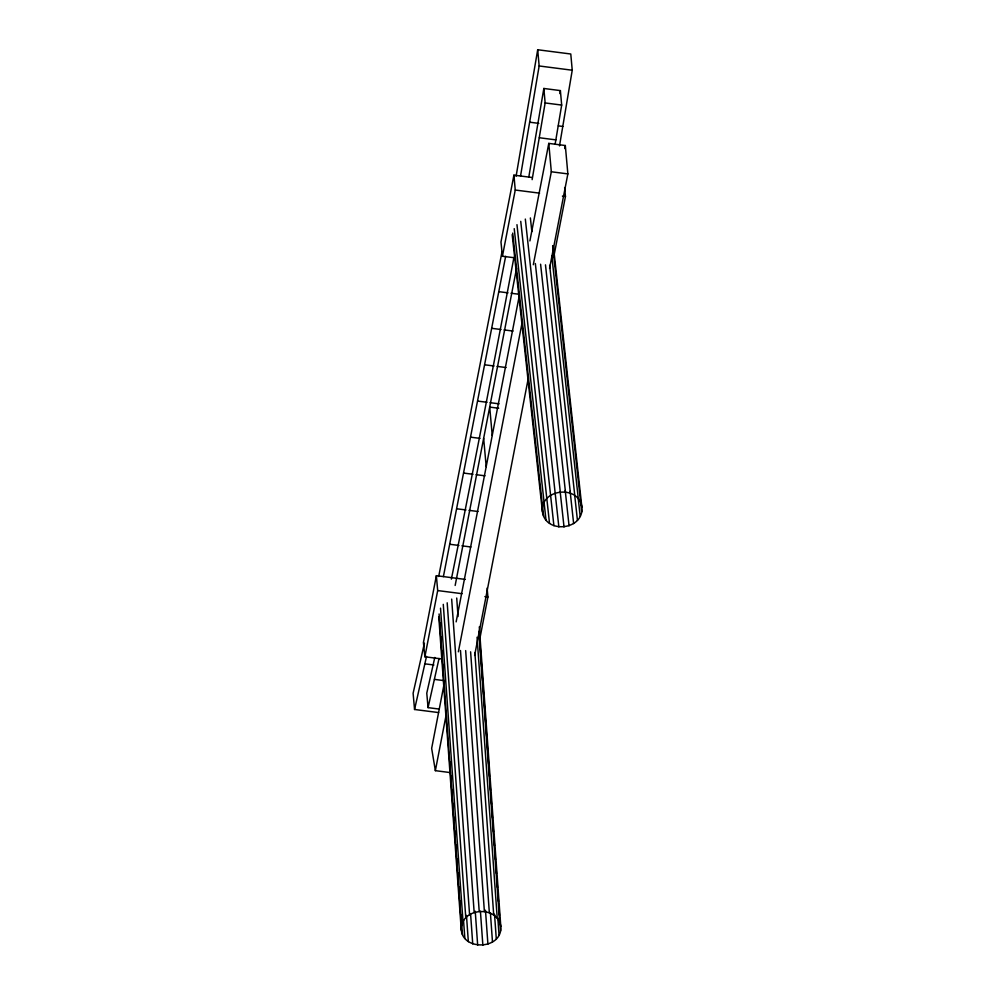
<?xml version="1.0" encoding="UTF-8"?>
<svg xmlns="http://www.w3.org/2000/svg" width="995" height="995" viewBox="0 0 995 995"><rect width="100%" height="100%" fill="white"/><g stroke="black" fill="none" stroke-linecap="round" stroke-linejoin="round"><path stroke-width="1.49" d="M542.399 511.529C540.248 488.595 579.152 484.428 581.888 507.313C584.04 530.248 545.148 534.414 542.399 511.529L512.176 234.646M479.291 626.9L500.796 926.407C502.649 951.245 457.874 951.083 461.481 925.835L439.094 613.965M559.501 145.904L572.237 70.222L570.782 54.004L537.698 49.75L516.094 176.252M520.522 176.078L539.153 65.968L537.698 49.75M555.098 144.362L561.678 105.072L560.384 90.595L543.842 88.468L528.793 177.135M532.138 179.647L545.136 102.945L543.842 88.468M559.874 93.617L560.384 90.595M501.99 251.884L438.695 576.478M443.397 576.615L505.659 256.3M465.274 579.413L436.37 575.695L423.422 642.571L424.877 656.775L441.606 658.926M532.176 177.496L513.917 175.157L500.97 242.034L502.425 256.237L514.602 257.792M424.877 656.775L437.688 590.57L436.37 575.695M502.425 256.237L515.248 190.033L513.917 175.157M455.163 585.458L516.542 268.426M444.342 682.831L431.656 748.352L435.362 770.665L450.399 772.593M456.145 621.875L519.278 295.776M529.9 240.914L548.78 143.392L565.322 145.519L567.859 173.901L549.563 268.376M435.362 770.665L446.282 714.273M458.372 651.8L522.101 322.641M533.32 264.732L551.317 171.774L548.78 143.392M564.737 148.566L565.322 145.519M474.627 655.444L528.32 378.1M480.038 637.646L487.911 597.025L487.115 588.095M553.805 256.66L565.458 196.475L564.662 187.545M424.43 643.143L413.112 693.266L414.554 709.485L438.621 712.569M414.554 709.485L426.532 656.377M434.803 657.446L426.768 693.154L428.061 707.632L438.584 708.987M428.061 707.632L439.044 658.491M461.481 925.835C465.498 906.768 497.96 906.619 500.796 926.407M539.153 65.968L572.237 70.222M545.136 102.945L561.678 105.072M529.763 122.198L538.78 123.368M558.332 125.867L562.847 126.452M539.327 137.745L555.869 139.872M551.317 171.774L567.859 173.901M515.248 190.033L539.588 193.154M562.411 196.09L565.458 196.475M498.992 291.684L508.01 292.853M511.02 293.239L518.532 294.197M492.027 328.362L501.057 329.519M504.055 329.905L513.084 331.061M485.05 364.842L494.067 365.998M497.077 366.384L506.107 367.553M478.048 401.134L487.077 402.291M490.075 402.676L499.104 403.833M498.719 408.248L489.702 407.092L492.226 435.474M471.033 437.228L480.063 438.385M464.006 473.122L473.023 474.279M476.033 474.665L485.05 475.821M456.954 508.806L465.971 509.962M468.981 510.348L478.01 511.505M449.889 544.277L458.906 545.447M461.916 545.832L470.946 546.989M437.688 590.57L462.041 593.692M484.863 596.627L487.911 597.025M424.89 663.839L433.919 664.996M434.454 679.386L444.976 680.742M553.344 245.802L581.888 507.313M552.66 245.815L581.702 511.94M551.777 255.752L578.306 498.806M578.17 497.923L580.184 516.393M549.65 265.317L574.774 495.498M574.749 495.759L577.436 520.36M545.471 264.844L570.396 493.134M570.123 491.294L573.642 523.594M540.596 264.222L565.446 491.891M565.21 490.485L569.065 525.857M530.372 217.93L531.865 231.611M535.347 263.538L560.272 491.841M560.16 491.629L564.028 527.014M525.323 219.074L558.854 526.952M520.746 221.35L553.904 525.708M516.965 224.671L549.514 523.358M514.216 228.651L545.994 520.049M512.699 233.104L543.568 516.019M483.657 438.273L486.194 466.655M479.092 631.34L479.64 639.064M480.087 645.233L480.647 652.956M481.082 659.125L481.642 666.849M482.077 673.03L482.637 680.742M483.085 686.923L483.632 694.647M484.08 700.816L484.627 708.539M485.075 714.708L485.635 722.432M486.07 728.601L486.63 736.325M487.065 742.506L487.625 750.218M488.072 756.399L488.62 764.11M489.067 770.292L489.515 776.461M490.062 784.184L490.51 790.366M491.057 798.077L491.505 804.258M492.065 811.97L492.5 818.151M493.06 825.875L493.495 832.044M494.055 839.768L494.503 845.937M495.05 853.66L495.498 859.842M496.045 867.553L496.493 873.734M497.052 881.446L497.488 887.627M498.047 895.351L498.483 901.52M499.042 909.243L499.49 915.412M499.925 921.594L500.597 930.86M478.819 631.85L499.652 922.104M497.836 918.136L499.055 935.126M477.065 637.235L497.239 918.223M494.527 914.231L496.294 938.932M474.876 652.558L493.719 915.027M490.386 912.689L492.488 942.016M470.61 651.825L489.341 912.738M485.473 910.214L487.911 944.18M465.66 650.593L484.391 911.507M480.411 911.146L482.861 945.25M456.717 598.032L458.048 616.552M460.486 650.519L479.217 911.432M475.237 911.209L477.675 945.175M451.668 599.102L474.167 912.514M470.623 914.492L472.737 943.944M447.19 602.808L469.578 914.666M466.468 915.412L468.346 941.668M443.272 604.351L465.784 917.751M463.496 919.902L464.839 938.472M440.511 608.156L463.011 921.557M440.026 622.721L440.25 625.805M441.034 636.613L441.245 639.698M442.029 650.506L442.253 653.603M443.024 664.399L443.248 667.496M450.001 761.672L450.225 764.757M451.009 775.565L451.232 778.65M452.004 789.458L452.228 792.542M452.999 803.351L453.222 806.447M453.994 817.243L454.217 820.34M455.001 831.148L455.212 834.233M455.996 845.041L456.22 848.126M456.991 858.934L457.215 862.018M457.986 872.826L458.21 875.911M458.981 886.719L459.205 889.816M459.988 900.624L460.2 903.709M460.983 914.517L461.207 917.601M461.643 923.77L462.426 934.579M438.783 616.863L461.282 930.275M513.93 257.369A4267.941 505.137 -82.7 0 1 451.369 579.152"/></g></svg>
